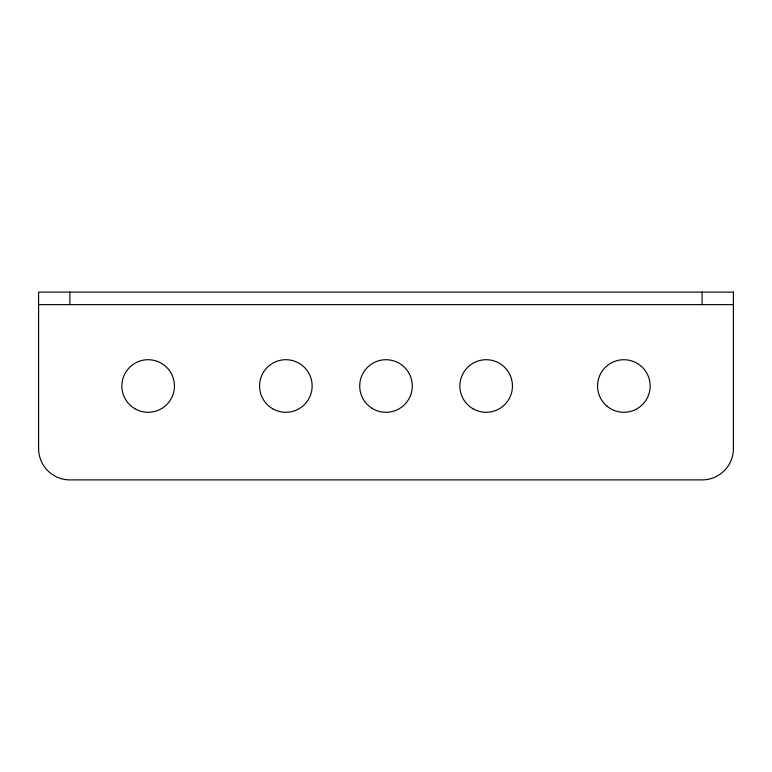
<?xml version="1.0" encoding="UTF-8"?>
<svg xmlns="http://www.w3.org/2000/svg" width="772" height="772" viewBox="0 0 772 772"><rect width="100%" height="100%" fill="white"/><g stroke="black" fill="none" stroke-linecap="round" stroke-linejoin="round"><path stroke-width="1.16" d="M38.6 304.631L733.4 304.631M702.105 292.106L702.105 304.631M69.895 292.106L69.895 304.631M733.4 292.106L38.6 292.106L38.6 448.59A31.295 31.295 0 0 0 69.895 479.894L702.105 479.894A31.295 31.295 0 0 0 733.4 448.59L733.4 292.106M606.966 406.149A26.287 26.287 0 0 0 649.754 390.555A26.287 26.287 0 0 0 614.859 361.296A26.287 26.287 0 0 0 606.966 406.149M473.004 408.764A26.287 26.287 0 0 0 512.444 386A26.287 26.287 0 0 0 473.004 363.236A26.287 26.287 0 0 0 473.004 408.764M372.229 408.388A26.287 26.287 0 0 0 412.277 386.733A26.287 26.287 0 0 0 373.494 362.879A26.287 26.287 0 0 0 372.229 408.388M272.699 408.764A26.287 26.287 0 0 0 312.139 386A26.287 26.287 0 0 0 272.699 363.236A26.287 26.287 0 0 0 272.699 408.764M134.994 408.764A26.287 26.287 0 0 0 174.433 386A26.287 26.287 0 0 0 134.994 363.236A26.287 26.287 0 0 0 134.994 408.764"/></g></svg>
